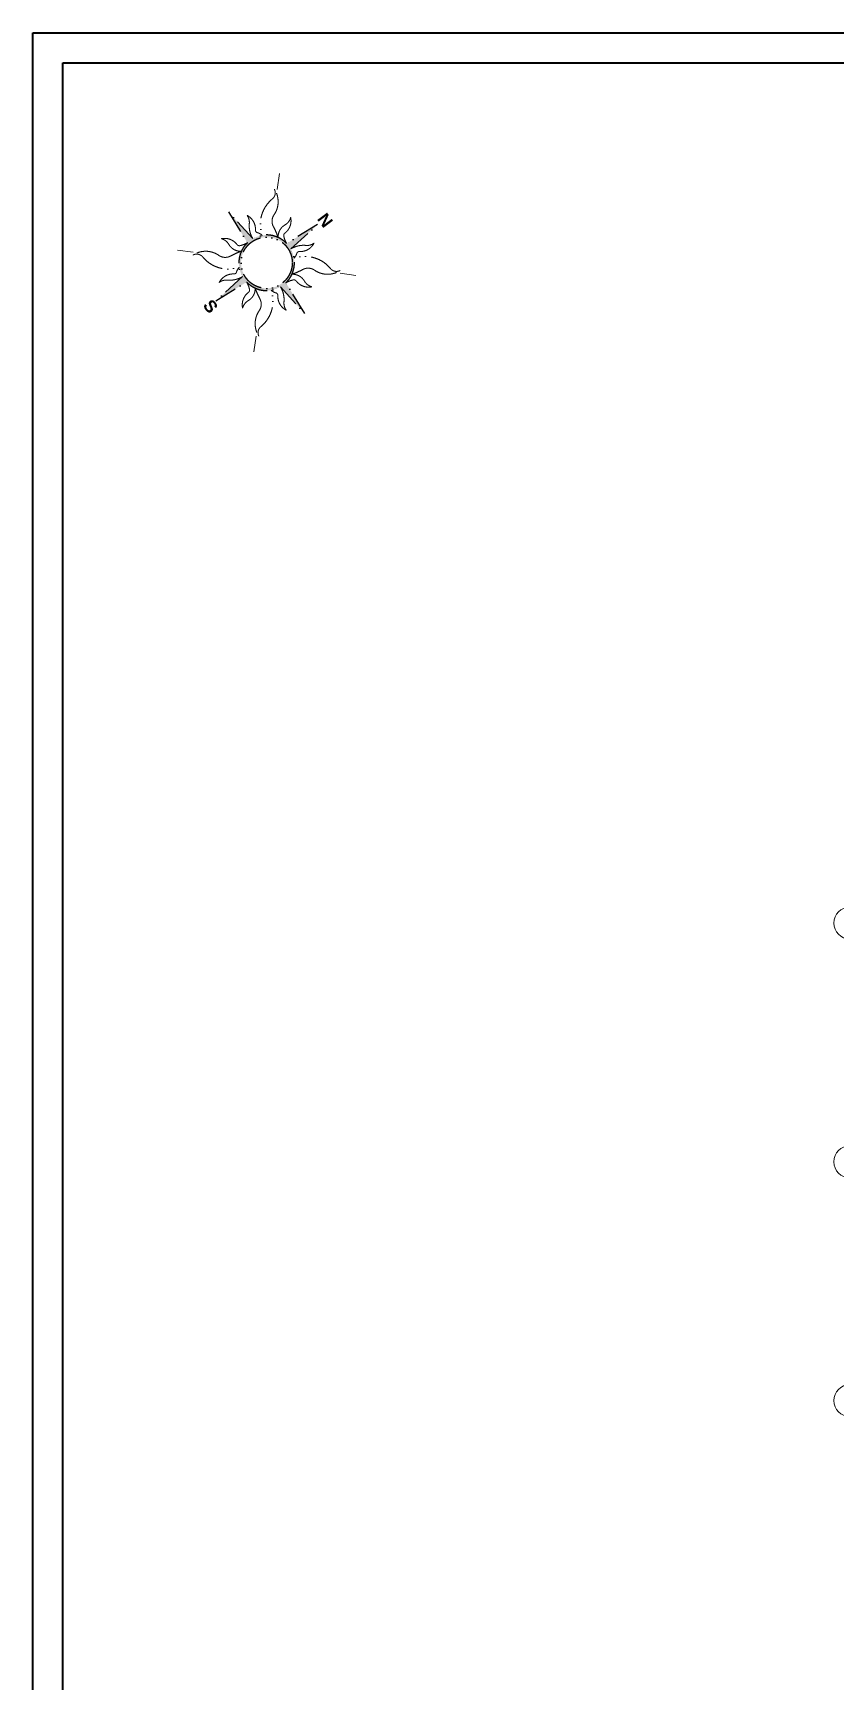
# Model space of a CAD drawing. Header units: millimetres. Extents: x -238377 to 196118, y -123284 to 30177.
# Drawn here: x -238377 to -218208, y -86257 to -44846 of the extents above; entities that cross this region are included whole.
import ezdxf

# ---------------------------------------------------------------- set-up
doc = ezdxf.new("R2010")
doc.units = ezdxf.units.MM
doc.header["$MEASUREMENT"] = 0
doc.linetypes.add('ACAD_ISO14W100', pattern=[24, 12, -3, 0, -3, 0, -3, 0, -3])
doc.layers.get('0').update_dxf_attribs({"lineweight": 5})
doc.layers.add('Block01', color=7, linetype='Continuous')
doc.layers.add('чертеж', color=7, linetype='Continuous')
doc.layers.add('оси_Ном._пера__97', color=7, linetype='Continuous', lineweight=20)
doc.styles.get("Standard").update_dxf_attribs({"font": 'isocpeui.ttf'})

# ---------------------------------------------------------------- blocks, each defined once
blk = doc.blocks.new('Roza vetrov')
at = {"layer": 'Block01', "linetype": 'ACAD_ISO14W100', "true_color": 0xf3d459}
h = blk.add_hatch(color=41, dxfattribs=at)
h.paths.add_polyline_path([(18.37, 27.77), (6.48, 13.03, 0.343879), (-11.06, 9.45), (-27.77, 18.37), (-13.03, 6.48, 0.343879), (-9.45, -11.06), (-18.37, -27.77), (-6.48, -13.03, 0.343879), (11.06, -9.45), (27.77, -18.37), (13.03, -6.48, 0.343879), (9.45, 11.06)])
h.paths.add_polyline_path([(13.36, 1.27, -1), (-13.36, -1.27, -1)], flags=16)
at = {"layer": 'Block01', "color": 41, "linetype": 'ACAD_ISO14W100', "lineweight": 20, "true_color": 0xf3d459}
for points in [[(-7.75, 38.04), (-9.41, 46.19)], [(38.04, 7.75), (46.19, 9.41)], [(-38.04, -7.75), (-46.19, -9.41)], [(7.75, -38.04), (9.41, -46.19)]]:
    blk.add_lwpolyline(points, dxfattribs=at)
for points in [[(-11.06, 9.45, -0.147145), (-15.33, 15.74, 0.199542), (-18, 19.93, -0.291773), (-11.31, 14.23, 0.285284), (-10.14, 13.21, -0.119553), (-7.02, 12.74, -0.314789), (-8.4, 32.51, 0.353365), (-9.12, 37.63, -0.305908), (-4.78, 24.92, 0.281282), (-3.06, 19.03, -0.036464), (1.24, 14.49, -0.28414), (2.37, 21.85, 0.199542), (3.89, 26.57, -0.291773), (3.76, 17.79, 0.285284), (3.72, 16.23, 0.090517), (6.48, 13.03)], [(9.45, 11.06, -0.147145), (15.74, 15.33, 0.199542), (19.93, 18, -0.291773), (14.23, 11.31, 0.285284), (13.21, 10.14, -0.119553), (12.74, 7.02, -0.314789), (32.51, 8.4, 0.353365), (37.63, 9.12, -0.305908), (24.92, 4.78, 0.281282), (19.03, 3.06, -0.036464), (14.49, -1.24, -0.28414), (21.85, -2.37, 0.199542), (26.57, -3.89, -0.291773), (17.79, -3.76, 0.285284), (16.23, -3.72, 0.090517), (13.03, -6.48)], [(-9.45, -11.06, -0.147145), (-15.74, -15.33, 0.199542), (-19.93, -18, -0.291773), (-14.23, -11.31, 0.285284), (-13.21, -10.14, -0.119553), (-12.74, -7.02, -0.314789), (-32.51, -8.4, 0.353365), (-37.63, -9.12, -0.305908), (-24.92, -4.78, 0.281282), (-19.03, -3.06, -0.036464), (-14.49, 1.24, -0.28414), (-21.85, 2.37, 0.199542), (-26.57, 3.89, -0.291773), (-17.79, 3.76, 0.285284), (-16.23, 3.72, 0.090517), (-13.03, 6.48)], [(11.06, -9.45, -0.147145), (15.33, -15.74, 0.199542), (18, -19.93, -0.291773), (11.31, -14.23, 0.285284), (10.14, -13.21, -0.119553), (7.02, -12.74, -0.314789), (8.4, -32.51, 0.353365), (9.12, -37.63, -0.305908), (4.78, -24.92, 0.281282), (3.06, -19.03, -0.036464), (-1.24, -14.49, -0.28414), (-2.37, -21.85, 0.199542), (-3.89, -26.57, -0.291773), (-3.76, -17.79, 0.285284), (-3.72, -16.23, 0.090517), (-6.48, -13.03)]]:
    blk.add_lwpolyline(points, format="xyb", dxfattribs=at)
at = {"layer": 'Block01', "color": 41, "linetype": 'ACAD_ISO14W100', "true_color": 0xf3d459}
blk.add_lwpolyline([(6.48, 13.03, 0.343879), (-11.06, 9.45), (-27.77, 18.37), (-13.03, 6.48, 0.343879), (-9.45, -11.06), (-18.37, -27.77), (-6.48, -13.03, 0.343879), (11.06, -9.45), (27.77, -18.37), (13.03, -6.48, 0.343879), (9.45, 11.06), (18.37, 27.77)], format="xyb", close=True, dxfattribs=at)
blk.add_circle((0, 0), 13.42, dxfattribs=at)
at = {"layer": 'Block01', "color": 41, "true_color": 0xf3d459, "char_height": 6.375, "width": 5.6566, "attachment_point": 1, "rotation": 326.51925}
for s, insert in [('{\\fArial|b1|i0|c0|p34;N}', (20.47, 35.69)), ('{\\fArial|b1|i0|c0|p34;S}', (-20.71, -27.03))]:
    blk.add_mtext(s, dxfattribs=dict(at, insert=insert))

msp = doc.modelspace()

# ---------------------------------------------------------------- linework, layer by layer
at = {"color": 3, "lineweight": 40}
for points in [[(-238376.9, -44845.8), (-11282.4, -44845.8), (-11282.4, -123214.4), (-238376.9, -123214.4)], [(-237626.3, -45596.4), (-12033, -45596.4), (-12033, -122463.8), (-237626.3, -122463.8)]]:
    msp.add_lwpolyline(points, close=True, dxfattribs=at)
at = {"layer": 'оси_Ном._пера__97', "linetype": 'Continuous'}
for centre, major_axis, start_param, end_param in [((-217838.2, -67210.4), (-282.8, 282.8), 0.7853982, 7.0685835), ((-217838.2, -73210.4), (282.8, 282.8), 2.3561945, 8.6393798), ((-217838.2, -79210.4), (282.8, 282.8), 2.3561945, 8.6393798)]:
    msp.add_ellipse(centre, major_axis=major_axis, ratio=1, start_param=start_param, end_param=end_param, dxfattribs=at)

# ---------------------------------------------------------------- block references
at = {"layer": 'чертеж', "xscale": 47.99999999171308, "yscale": 47.99999999171308, "zscale": 47.99999999171308, "rotation": 340.3516108222644}
msp.add_blockref('Roza vetrov', (-232500.5, -50620.2), dxfattribs=at)

doc.saveas('drawing.dxf')
